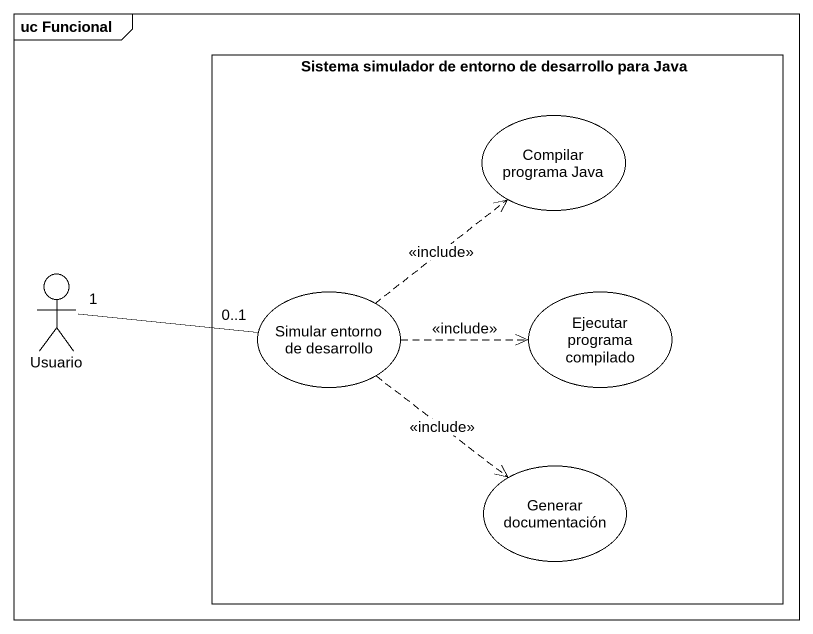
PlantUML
@startuml
mainframe uc Funcional
rectangle "Sistema simulador de entorno de desarrollo para Java" as Sistema_simulador_de {
  usecase "Compilar programa Java" as Compilar_programa_Java
  usecase "Simular entorno de desarrollo" as Simular_entorno_de
  usecase "Ejecutar programa compilado" as Ejecutar_programa_compilado
  usecase "Generar documentación" as Generar_documentación
}
actor Usuario
Usuario "1" -right- "0..1" Simular_entorno_de
Simular_entorno_de .up.> Compilar_programa_Java : <<include>>
Simular_entorno_de .right.> Ejecutar_programa_compilado : <<include>>
Simular_entorno_de ..> Generar_documentación : <<include>>
@enduml
